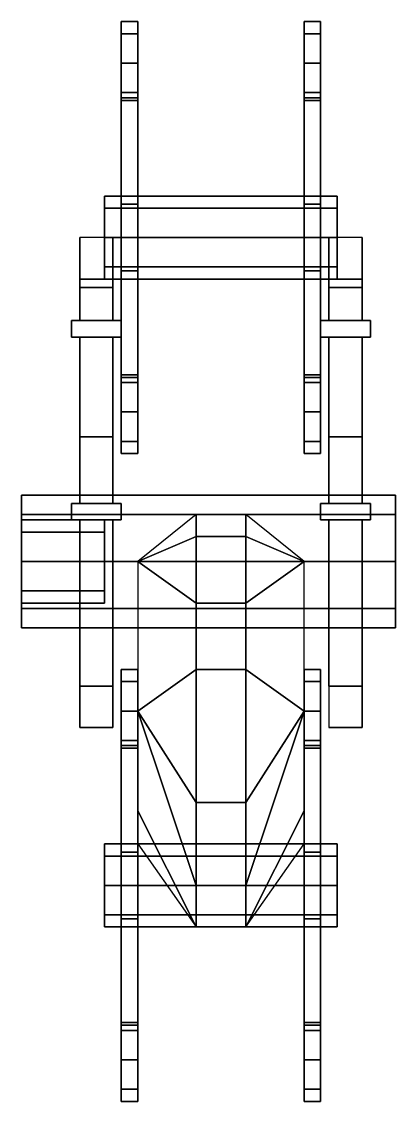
# Model space of a CAD drawing. Extents: x -1.25 to 1.25, y -1.53 to 1.39.
# Drawn here: x -1.25 to -0.8, y -1.53 to -0.23 of the extents above; entities that cross this region are included whole.
import ezdxf

# ---------------------------------------------------------------- set-up
doc = ezdxf.new("R2010")
doc.units = 0
doc.layers.add('SUSPENSION', color=5, linetype='CONTINUOUS')

msp = doc.modelspace()

# ---------------------------------------------------------------- linework, layer by layer
at = {"layer": 'SUSPENSION'}
for points in [[(-1.13, -0.3154, 0.2154), (-1.13, -0.23, 0.18), (-1.13, -0.2446, 0.1446), (-1.13, -0.3249, 0.1924)], [(-1.13, -0.28, 0.23), (-1.13, -0.2446, 0.2154), (-1.13, -0.23, 0.18), (-1.13, -0.3154, 0.2154)], [(-1.11, -0.23, 0.18), (-1.11, -0.2446, 0.1446), (-1.13, -0.2446, 0.1446), (-1.13, -0.23, 0.18)], [(-1.11, -0.2446, 0.2154), (-1.11, -0.23, 0.18), (-1.13, -0.23, 0.18), (-1.13, -0.2446, 0.2154)], [(-0.89, -0.23, 0.18), (-0.89, -0.2446, 0.1446), (-0.91, -0.2446, 0.1446), (-0.91, -0.23, 0.18)], [(-0.89, -0.2446, 0.2154), (-0.89, -0.23, 0.18), (-0.91, -0.23, 0.18), (-0.91, -0.2446, 0.2154)], [(-0.89, -0.3216, 0.1596), (-0.89, -0.23, 0.18), (-0.89, -0.2446, 0.2154), (-0.89, -0.3249, 0.1924)], [(-0.89, -0.28, 0.13), (-0.89, -0.2446, 0.1446), (-0.89, -0.23, 0.18), (-0.89, -0.3216, 0.1596)], [(-1.13, -0.3249, 0.1924), (-1.13, -0.2446, 0.1446), (-1.13, -0.2446, 0.1446), (-1.13, -0.3216, 0.1596)], [(-1.13, -0.3216, 0.1596), (-1.13, -0.2446, 0.1446), (-1.13, -0.28, 0.13), (-1.13, -0.3154, 0.1446)], [(-1.11, -0.2446, 0.1446), (-1.11, -0.28, 0.13), (-1.13, -0.28, 0.13), (-1.13, -0.2446, 0.1446)], [(-1.11, -0.28, 0.23), (-1.11, -0.2446, 0.2154), (-1.13, -0.2446, 0.2154), (-1.13, -0.28, 0.23)], [(-0.89, -0.2446, 0.1446), (-0.89, -0.28, 0.13), (-0.91, -0.28, 0.13), (-0.91, -0.2446, 0.1446)], [(-0.89, -0.28, 0.23), (-0.89, -0.2446, 0.2154), (-0.91, -0.2446, 0.2154), (-0.91, -0.28, 0.23)], [(-0.89, -0.3249, 0.1924), (-0.89, -0.2446, 0.2154), (-0.89, -0.28, 0.23), (-0.89, -0.3154, 0.2154)], [(-1.11, -0.28, 0.13), (-1.11, -0.3154, 0.1446), (-1.13, -0.3154, 0.1446), (-1.13, -0.28, 0.13)], [(-1.11, -0.3154, 0.2154), (-1.11, -0.28, 0.23), (-1.13, -0.28, 0.23), (-1.13, -0.3154, 0.2154)], [(-0.89, -0.28, 0.13), (-0.89, -0.3154, 0.1446), (-0.91, -0.3154, 0.1446), (-0.91, -0.28, 0.13)], [(-0.89, -0.3154, 0.2154), (-0.89, -0.28, 0.23), (-0.91, -0.28, 0.23), (-0.91, -0.3154, 0.2154)], [(-0.89, -0.3154, 0.1446), (-0.89, -0.28, 0.13), (-0.89, -0.3216, 0.1596), (-0.89, -0.3154, 0.1446)], [(-1.11, -0.3154, 0.1446), (-1.11, -0.3216, 0.1596), (-1.13, -0.3216, 0.1596), (-1.13, -0.3154, 0.1446)], [(-1.11, -0.3249, 0.1924), (-1.11, -0.3154, 0.2154), (-1.13, -0.3154, 0.2154), (-1.13, -0.3249, 0.1924)], [(-1.13, -0.4546, 0.1946), (-1.13, -0.3216, 0.1596), (-1.13, -0.45, 0.13), (-1.13, -0.49, 0.18)], [(-1.13, -0.44, 0.23), (-1.13, -0.3216, 0.1596), (-1.13, -0.3216, 0.1596), (-1.13, -0.4546, 0.1946)], [(-1.13, -0.44, 0.25), (-1.13, -0.3249, 0.1924), (-1.13, -0.3216, 0.1596), (-1.13, -0.44, 0.23)], [(-1.11, -0.3216, 0.1596), (-1.11, -0.45, 0.13), (-1.13, -0.45, 0.13), (-1.13, -0.3216, 0.1596)], [(-1.11, -0.44, 0.25), (-1.11, -0.3249, 0.1924), (-1.13, -0.3249, 0.1924), (-1.13, -0.44, 0.25)], [(-1.11, -0.49, 0.18), (-1.11, -0.45, 0.13), (-1.11, -0.3216, 0.1596), (-1.11, -0.4546, 0.1946)], [(-1.11, -0.4546, 0.1946), (-1.11, -0.3216, 0.1596), (-1.11, -0.3216, 0.1596), (-1.11, -0.44, 0.23)], [(-1.11, -0.44, 0.23), (-1.11, -0.3216, 0.1596), (-1.11, -0.3249, 0.1924), (-1.11, -0.44, 0.25)], [(-0.89, -0.3154, 0.1446), (-0.89, -0.3216, 0.1596), (-0.91, -0.3216, 0.1596), (-0.91, -0.3154, 0.1446)], [(-0.89, -0.3249, 0.1924), (-0.89, -0.3154, 0.2154), (-0.91, -0.3154, 0.2154), (-0.91, -0.3249, 0.1924)], [(-0.91, -0.4546, 0.1946), (-0.91, -0.3216, 0.1596), (-0.91, -0.45, 0.13), (-0.91, -0.49, 0.18)], [(-0.91, -0.44, 0.23), (-0.91, -0.3216, 0.1596), (-0.91, -0.3216, 0.1596), (-0.91, -0.4546, 0.1946)], [(-0.91, -0.44, 0.25), (-0.91, -0.3249, 0.1924), (-0.91, -0.3216, 0.1596), (-0.91, -0.44, 0.23)], [(-0.89, -0.3216, 0.1596), (-0.89, -0.45, 0.13), (-0.91, -0.45, 0.13), (-0.91, -0.3216, 0.1596)], [(-0.89, -0.44, 0.25), (-0.89, -0.3249, 0.1924), (-0.91, -0.3249, 0.1924), (-0.91, -0.44, 0.25)], [(-0.89, -0.49, 0.18), (-0.89, -0.45, 0.13), (-0.89, -0.3216, 0.1596), (-0.89, -0.4546, 0.1946)], [(-0.89, -0.4546, 0.1946), (-0.89, -0.3216, 0.1596), (-0.89, -0.3216, 0.1596), (-0.89, -0.44, 0.23)], [(-0.89, -0.44, 0.23), (-0.89, -0.3216, 0.1596), (-0.89, -0.3249, 0.1924), (-0.89, -0.44, 0.25)], [(-1.15, -0.4546, 0.1946), (-1.15, -0.54, 0.23), (-1.15, -0.5254, 0.2654), (-1.15, -0.44, 0.23)], [(-1.15, -0.44, 0.23), (-1.15, -0.5254, 0.2654), (-1.15, -0.49, 0.28), (-1.15, -0.4546, 0.2654)], [(-1.13, -0.4546, 0.2654), (-1.13, -0.44, 0.23), (-1.15, -0.44, 0.23), (-1.15, -0.4546, 0.2654)], [(-1.13, -0.44, 0.23), (-1.13, -0.4546, 0.1946), (-1.15, -0.4546, 0.1946), (-1.15, -0.44, 0.23)], [(-1.13, -0.4546, 0.2654), (-1.13, -0.44, 0.25), (-1.13, -0.44, 0.23)], [(-1.11, -0.4546, 0.2654), (-1.11, -0.44, 0.25), (-1.13, -0.44, 0.25), (-1.13, -0.4546, 0.2654)], [(-0.91, -0.4546, 0.2654), (-0.91, -0.44, 0.23), (-1.11, -0.44, 0.23), (-1.11, -0.4546, 0.2654)], [(-1.11, -0.44, 0.23), (-1.11, -0.44, 0.23), (-1.11, -0.44, 0.25), (-1.11, -0.4546, 0.2654)], [(-0.91, -0.44, 0.23), (-0.91, -0.4546, 0.1946), (-1.11, -0.4546, 0.1946), (-1.11, -0.44, 0.23)], [(-0.91, -0.4546, 0.2654), (-0.91, -0.44, 0.25), (-0.91, -0.44, 0.23)], [(-0.89, -0.4546, 0.2654), (-0.89, -0.44, 0.25), (-0.91, -0.44, 0.25), (-0.91, -0.4546, 0.2654)], [(-0.89, -0.44, 0.23), (-0.89, -0.44, 0.23), (-0.89, -0.44, 0.25), (-0.89, -0.4546, 0.2654)], [(-0.87, -0.4546, 0.2654), (-0.87, -0.44, 0.23), (-0.89, -0.44, 0.23), (-0.89, -0.4546, 0.2654)], [(-0.87, -0.44, 0.23), (-0.87, -0.4546, 0.1946), (-0.89, -0.4546, 0.1946), (-0.89, -0.44, 0.23)], [(-0.87, -0.5254, 0.1946), (-0.87, -0.44, 0.23), (-0.87, -0.4546, 0.2654), (-0.87, -0.54, 0.23)], [(-0.87, -0.49, 0.18), (-0.87, -0.4546, 0.1946), (-0.87, -0.44, 0.23), (-0.87, -0.5254, 0.1946)], [(-1.15, -0.49, 0.18), (-1.15, -0.5254, 0.1946), (-1.15, -0.54, 0.23), (-1.15, -0.4546, 0.1946)], [(-1.13, -0.4546, 0.1946), (-1.13, -0.49, 0.18), (-1.15, -0.49, 0.18), (-1.15, -0.4546, 0.1946)], [(-0.87, -0.49, 0.28), (-0.87, -0.4546, 0.2654), (-1.15, -0.4546, 0.2654), (-1.15, -0.49, 0.28)], [(-1.13, -0.45, 0.13), (-1.13, -0.53, 0.13), (-1.13, -0.49, 0.18)], [(-1.11, -0.45, 0.13), (-1.11, -0.53, 0.13), (-1.13, -0.53, 0.13), (-1.13, -0.45, 0.13)], [(-1.11, -0.49, 0.18), (-1.11, -0.49, 0.18), (-1.11, -0.53, 0.13), (-1.11, -0.45, 0.13)], [(-0.91, -0.4546, 0.1946), (-0.91, -0.49, 0.18), (-1.11, -0.49, 0.18), (-1.11, -0.4546, 0.1946)], [(-0.91, -0.53, 0.13), (-0.91, -0.45, 0.13), (-0.89, -0.45, 0.13), (-0.89, -0.53, 0.13)], [(-0.91, -0.49, 0.18), (-0.91, -0.49, 0.18), (-0.91, -0.45, 0.13), (-0.91, -0.53, 0.13)], [(-0.89, -0.53, 0.13), (-0.89, -0.45, 0.13), (-0.89, -0.49, 0.18)], [(-0.87, -0.4546, 0.1946), (-0.87, -0.49, 0.18), (-0.89, -0.49, 0.18), (-0.89, -0.4546, 0.1946)], [(-0.87, -0.54, 0.23), (-0.87, -0.4546, 0.2654), (-0.87, -0.49, 0.28), (-0.87, -0.5254, 0.2654)], [(-1.18, -0.54, 0.34), (-1.18, -0.49, 0.28), (-1.18, -0.54, 0.23), (-1.18, -0.55, 0.27)], [(-1.14, -0.54, 0.34), (-1.14, -0.49, 0.28), (-1.18, -0.49, 0.28), (-1.18, -0.54, 0.34)], [(-1.15, -0.5254, 0.1946), (-1.15, -0.49, 0.18), (-1.13, -0.49, 0.18), (-1.13, -0.5254, 0.1946)], [(-0.87, -0.5254, 0.2654), (-0.87, -0.49, 0.28), (-1.15, -0.49, 0.28), (-1.15, -0.5254, 0.2654)], [(-1.14, -0.55, 0.27), (-1.14, -0.54, 0.23), (-1.14, -0.49, 0.28), (-1.14, -0.54, 0.34)], [(-1.13, -0.49, 0.18), (-1.13, -0.53, 0.13), (-1.13, -0.6584, 0.1596), (-1.13, -0.5254, 0.1946)], [(-0.91, -0.49, 0.18), (-0.91, -0.5254, 0.1946), (-1.11, -0.5254, 0.1946), (-1.11, -0.49, 0.18)], [(-1.11, -0.5254, 0.1946), (-1.11, -0.6584, 0.1596), (-1.11, -0.53, 0.13), (-1.11, -0.49, 0.18)], [(-0.91, -0.49, 0.18), (-0.91, -0.53, 0.13), (-0.91, -0.6584, 0.1596), (-0.91, -0.5254, 0.1946)], [(-0.89, -0.5254, 0.1946), (-0.89, -0.6584, 0.1596), (-0.89, -0.53, 0.13), (-0.89, -0.49, 0.18)], [(-0.89, -0.5254, 0.1946), (-0.89, -0.49, 0.18), (-0.87, -0.49, 0.18), (-0.87, -0.5254, 0.1946)], [(-0.88, -0.54, 0.34), (-0.88, -0.49, 0.28), (-0.88, -0.54, 0.23), (-0.88, -0.55, 0.27)], [(-0.84, -0.54, 0.34), (-0.84, -0.49, 0.28), (-0.88, -0.49, 0.28), (-0.88, -0.54, 0.34)], [(-0.84, -0.55, 0.27), (-0.84, -0.54, 0.23), (-0.84, -0.49, 0.28), (-0.84, -0.54, 0.34)], [(-1.15, -0.5254, 0.2654), (-1.15, -0.54, 0.23), (-1.13, -0.54, 0.23), (-1.13, -0.5254, 0.2654)], [(-1.15, -0.54, 0.23), (-1.15, -0.5254, 0.1946), (-1.13, -0.5254, 0.1946), (-1.13, -0.54, 0.23)], [(-1.13, -0.5254, 0.2654), (-1.13, -0.54, 0.25), (-1.11, -0.54, 0.25), (-1.11, -0.5254, 0.2654)], [(-1.13, -0.54, 0.23), (-1.13, -0.54, 0.23), (-1.13, -0.54, 0.25), (-1.13, -0.5254, 0.2654)], [(-1.13, -0.5254, 0.1946), (-1.13, -0.6584, 0.1596), (-1.13, -0.6584, 0.1596), (-1.13, -0.54, 0.23)], [(-1.13, -0.6584, 0.1596), (-1.13, -0.53, 0.13), (-1.11, -0.53, 0.13), (-1.11, -0.6584, 0.1596)], [(-0.91, -0.54, 0.23), (-0.91, -0.5254, 0.2654), (-1.11, -0.5254, 0.2654), (-1.11, -0.54, 0.23)], [(-1.11, -0.5254, 0.2654), (-1.11, -0.54, 0.25), (-1.11, -0.54, 0.23)], [(-0.91, -0.5254, 0.1946), (-0.91, -0.54, 0.23), (-1.11, -0.54, 0.23), (-1.11, -0.5254, 0.1946)], [(-1.11, -0.54, 0.23), (-1.11, -0.6584, 0.1596), (-1.11, -0.6584, 0.1596), (-1.11, -0.5254, 0.1946)], [(-0.91, -0.5254, 0.2654), (-0.91, -0.54, 0.25), (-0.89, -0.54, 0.25), (-0.89, -0.5254, 0.2654)], [(-0.91, -0.54, 0.23), (-0.91, -0.54, 0.23), (-0.91, -0.54, 0.25), (-0.91, -0.5254, 0.2654)], [(-0.91, -0.5254, 0.1946), (-0.91, -0.6584, 0.1596), (-0.91, -0.6584, 0.1596), (-0.91, -0.54, 0.23)], [(-0.91, -0.6584, 0.1596), (-0.91, -0.53, 0.13), (-0.89, -0.53, 0.13), (-0.89, -0.6584, 0.1596)], [(-0.89, -0.5254, 0.2654), (-0.89, -0.54, 0.25), (-0.89, -0.54, 0.23)], [(-0.89, -0.5254, 0.2654), (-0.89, -0.54, 0.23), (-0.87, -0.54, 0.23), (-0.87, -0.5254, 0.2654)], [(-0.89, -0.54, 0.23), (-0.89, -0.6584, 0.1596), (-0.89, -0.6584, 0.1596), (-0.89, -0.5254, 0.1946)], [(-0.89, -0.54, 0.23), (-0.89, -0.5254, 0.1946), (-0.87, -0.5254, 0.1946), (-0.87, -0.54, 0.23)], [(-1.18, -0.55, 0.27), (-1.18, -0.54, 0.23), (-1.14, -0.54, 0.23), (-1.14, -0.55, 0.27)], [(-1.14, -0.59, 0.34), (-1.14, -0.54, 0.34), (-1.18, -0.54, 0.34), (-1.18, -0.59, 0.34)], [(-1.18, -0.59, 0.34), (-1.18, -0.54, 0.34), (-1.18, -0.55, 0.27), (-1.18, -0.59, 0.27)], [(-1.14, -0.59, 0.27), (-1.14, -0.55, 0.27), (-1.14, -0.54, 0.34), (-1.14, -0.59, 0.34)], [(-1.13, -0.54, 0.25), (-1.13, -0.6551, 0.1924), (-1.11, -0.6551, 0.1924), (-1.11, -0.54, 0.25)], [(-1.13, -0.54, 0.23), (-1.13, -0.6584, 0.1596), (-1.13, -0.6551, 0.1924), (-1.13, -0.54, 0.25)], [(-1.11, -0.54, 0.25), (-1.11, -0.6551, 0.1924), (-1.11, -0.6584, 0.1596), (-1.11, -0.54, 0.23)], [(-0.91, -0.54, 0.25), (-0.91, -0.6551, 0.1924), (-0.89, -0.6551, 0.1924), (-0.89, -0.54, 0.25)], [(-0.91, -0.54, 0.23), (-0.91, -0.6584, 0.1596), (-0.91, -0.6551, 0.1924), (-0.91, -0.54, 0.25)], [(-0.89, -0.54, 0.25), (-0.89, -0.6551, 0.1924), (-0.89, -0.6584, 0.1596), (-0.89, -0.54, 0.23)], [(-0.88, -0.55, 0.27), (-0.88, -0.54, 0.23), (-0.84, -0.54, 0.23), (-0.84, -0.55, 0.27)], [(-0.84, -0.59, 0.34), (-0.84, -0.54, 0.34), (-0.88, -0.54, 0.34), (-0.88, -0.59, 0.34)], [(-0.88, -0.59, 0.34), (-0.88, -0.54, 0.34), (-0.88, -0.55, 0.27), (-0.88, -0.59, 0.27)], [(-0.84, -0.59, 0.27), (-0.84, -0.55, 0.27), (-0.84, -0.54, 0.34), (-0.84, -0.59, 0.34)], [(-1.18, -0.59, 0.27), (-1.18, -0.55, 0.27), (-1.14, -0.55, 0.27), (-1.14, -0.59, 0.27)], [(-0.88, -0.59, 0.27), (-0.88, -0.55, 0.27), (-0.84, -0.55, 0.27), (-0.84, -0.59, 0.27)], [(-1.19, -0.59, 0.26), (-1.18, -0.59, 0.27), (-1.14, -0.59, 0.27), (-1.13, -0.59, 0.26)], [(-1.13, -0.59, 0.26), (-1.13, -0.61, 0.26), (-1.19, -0.61, 0.26), (-1.19, -0.59, 0.26)], [(-1.19, -0.59, 0.35), (-1.19, -0.61, 0.35), (-1.13, -0.61, 0.35), (-1.13, -0.59, 0.35)], [(-1.13, -0.59, 0.35), (-1.14, -0.59, 0.34), (-1.18, -0.59, 0.34), (-1.19, -0.59, 0.35)], [(-1.19, -0.59, 0.35), (-1.18, -0.59, 0.34), (-1.18, -0.59, 0.27), (-1.19, -0.59, 0.26)], [(-1.19, -0.59, 0.26), (-1.19, -0.61, 0.26), (-1.19, -0.61, 0.35), (-1.19, -0.59, 0.35)], [(-1.13, -0.59, 0.26), (-1.14, -0.59, 0.27), (-1.14, -0.59, 0.34), (-1.13, -0.59, 0.35)], [(-1.13, -0.59, 0.35), (-1.13, -0.61, 0.35), (-1.13, -0.61, 0.26), (-1.13, -0.59, 0.26)], [(-0.89, -0.59, 0.26), (-0.88, -0.59, 0.27), (-0.84, -0.59, 0.27), (-0.83, -0.59, 0.26)], [(-0.83, -0.59, 0.26), (-0.83, -0.61, 0.26), (-0.89, -0.61, 0.26), (-0.89, -0.59, 0.26)], [(-0.89, -0.59, 0.35), (-0.89, -0.61, 0.35), (-0.83, -0.61, 0.35), (-0.83, -0.59, 0.35)], [(-0.83, -0.59, 0.35), (-0.84, -0.59, 0.34), (-0.88, -0.59, 0.34), (-0.89, -0.59, 0.35)], [(-0.89, -0.59, 0.35), (-0.88, -0.59, 0.34), (-0.88, -0.59, 0.27), (-0.89, -0.59, 0.26)], [(-0.89, -0.59, 0.26), (-0.89, -0.61, 0.26), (-0.89, -0.61, 0.35), (-0.89, -0.59, 0.35)], [(-0.83, -0.59, 0.26), (-0.84, -0.59, 0.27), (-0.84, -0.59, 0.34), (-0.83, -0.59, 0.35)], [(-0.83, -0.59, 0.35), (-0.83, -0.61, 0.35), (-0.83, -0.61, 0.26), (-0.83, -0.59, 0.26)], [(-1.13, -0.61, 0.26), (-1.14, -0.61, 0.27), (-1.18, -0.61, 0.27), (-1.19, -0.61, 0.26)], [(-1.19, -0.61, 0.35), (-1.18, -0.61, 0.34), (-1.14, -0.61, 0.34), (-1.13, -0.61, 0.35)], [(-1.19, -0.61, 0.26), (-1.18, -0.61, 0.27), (-1.18, -0.61, 0.34), (-1.19, -0.61, 0.35)], [(-1.18, -0.81, 0.4), (-1.18, -0.73, 0.4), (-1.18, -0.61, 0.27), (-1.18, -0.81, 0.27)], [(-1.18, -0.81, 0.27), (-1.18, -0.61, 0.27), (-1.14, -0.61, 0.27), (-1.14, -0.81, 0.27)], [(-1.18, -0.73, 0.4), (-1.18, -0.61, 0.34), (-1.18, -0.61, 0.27)], [(-1.14, -0.73, 0.4), (-1.14, -0.61, 0.34), (-1.18, -0.61, 0.34), (-1.18, -0.73, 0.4)], [(-1.14, -0.81, 0.27), (-1.14, -0.61, 0.27), (-1.14, -0.73, 0.4), (-1.14, -0.81, 0.4)], [(-1.14, -0.61, 0.27), (-1.14, -0.61, 0.27), (-1.14, -0.61, 0.34), (-1.14, -0.73, 0.4)], [(-1.13, -0.61, 0.35), (-1.14, -0.61, 0.34), (-1.14, -0.61, 0.27), (-1.13, -0.61, 0.26)], [(-0.83, -0.61, 0.26), (-0.84, -0.61, 0.27), (-0.88, -0.61, 0.27), (-0.89, -0.61, 0.26)], [(-0.89, -0.61, 0.35), (-0.88, -0.61, 0.34), (-0.84, -0.61, 0.34), (-0.83, -0.61, 0.35)], [(-0.89, -0.61, 0.26), (-0.88, -0.61, 0.27), (-0.88, -0.61, 0.34), (-0.89, -0.61, 0.35)], [(-0.88, -0.81, 0.4), (-0.88, -0.73, 0.4), (-0.88, -0.61, 0.27), (-0.88, -0.81, 0.27)], [(-0.88, -0.81, 0.27), (-0.88, -0.61, 0.27), (-0.84, -0.61, 0.27), (-0.84, -0.81, 0.27)], [(-0.88, -0.73, 0.4), (-0.88, -0.61, 0.34), (-0.88, -0.61, 0.27)], [(-0.84, -0.73, 0.4), (-0.84, -0.61, 0.34), (-0.88, -0.61, 0.34), (-0.88, -0.73, 0.4)], [(-0.84, -0.81, 0.27), (-0.84, -0.61, 0.27), (-0.84, -0.73, 0.4), (-0.84, -0.81, 0.4)], [(-0.84, -0.61, 0.27), (-0.84, -0.61, 0.27), (-0.84, -0.61, 0.34), (-0.84, -0.73, 0.4)], [(-0.83, -0.61, 0.35), (-0.84, -0.61, 0.34), (-0.84, -0.61, 0.27), (-0.83, -0.61, 0.26)], [(-1.13, -0.6584, 0.1596), (-1.13, -0.75, 0.18), (-1.13, -0.7354, 0.2154), (-1.13, -0.6551, 0.1924)], [(-1.13, -0.6551, 0.1924), (-1.13, -0.7354, 0.2154), (-1.13, -0.7, 0.23), (-1.13, -0.6646, 0.2154)], [(-1.13, -0.6551, 0.1924), (-1.13, -0.6646, 0.2154), (-1.11, -0.6646, 0.2154), (-1.11, -0.6551, 0.1924)], [(-1.13, -0.6646, 0.1446), (-1.13, -0.7, 0.13), (-1.13, -0.6584, 0.1596), (-1.13, -0.6646, 0.1446)], [(-1.13, -0.7, 0.13), (-1.13, -0.7354, 0.1446), (-1.13, -0.75, 0.18), (-1.13, -0.6584, 0.1596)], [(-1.13, -0.6646, 0.1446), (-1.13, -0.6584, 0.1596), (-1.11, -0.6584, 0.1596), (-1.11, -0.6646, 0.1446)], [(-0.91, -0.6551, 0.1924), (-0.91, -0.6646, 0.2154), (-0.89, -0.6646, 0.2154), (-0.89, -0.6551, 0.1924)], [(-0.91, -0.6646, 0.1446), (-0.91, -0.6584, 0.1596), (-0.89, -0.6584, 0.1596), (-0.89, -0.6646, 0.1446)], [(-0.89, -0.6646, 0.2154), (-0.89, -0.75, 0.18), (-0.89, -0.7354, 0.1446), (-0.89, -0.6551, 0.1924)], [(-0.89, -0.6551, 0.1924), (-0.89, -0.7354, 0.1446), (-0.89, -0.7354, 0.1446), (-0.89, -0.6584, 0.1596)], [(-0.89, -0.6584, 0.1596), (-0.89, -0.7354, 0.1446), (-0.89, -0.7, 0.13), (-0.89, -0.6646, 0.1446)], [(-1.13, -0.6646, 0.2154), (-1.13, -0.7, 0.23), (-1.11, -0.7, 0.23), (-1.11, -0.6646, 0.2154)], [(-1.13, -0.7, 0.13), (-1.13, -0.6646, 0.1446), (-1.11, -0.6646, 0.1446), (-1.11, -0.7, 0.13)], [(-0.91, -0.6646, 0.2154), (-0.91, -0.7, 0.23), (-0.89, -0.7, 0.23), (-0.89, -0.6646, 0.2154)], [(-0.91, -0.7, 0.13), (-0.91, -0.6646, 0.1446), (-0.89, -0.6646, 0.1446), (-0.89, -0.7, 0.13)], [(-0.89, -0.7, 0.23), (-0.89, -0.7354, 0.2154), (-0.89, -0.75, 0.18), (-0.89, -0.6646, 0.2154)], [(-1.13, -0.7, 0.23), (-1.13, -0.7354, 0.2154), (-1.11, -0.7354, 0.2154), (-1.11, -0.7, 0.23)], [(-1.13, -0.7354, 0.1446), (-1.13, -0.7, 0.13), (-1.11, -0.7, 0.13), (-1.11, -0.7354, 0.1446)], [(-0.91, -0.7, 0.23), (-0.91, -0.7354, 0.2154), (-0.89, -0.7354, 0.2154), (-0.89, -0.7, 0.23)], [(-0.91, -0.7354, 0.1446), (-0.91, -0.7, 0.13), (-0.89, -0.7, 0.13), (-0.89, -0.7354, 0.1446)], [(-1.14, -0.81, 0.4), (-1.14, -0.73, 0.4), (-1.18, -0.73, 0.4), (-1.18, -0.81, 0.4)], [(-1.13, -0.7354, 0.2154), (-1.13, -0.75, 0.18), (-1.11, -0.75, 0.18), (-1.11, -0.7354, 0.2154)], [(-1.13, -0.75, 0.18), (-1.13, -0.7354, 0.1446), (-1.11, -0.7354, 0.1446), (-1.11, -0.75, 0.18)], [(-0.91, -0.7354, 0.2154), (-0.91, -0.75, 0.18), (-0.89, -0.75, 0.18), (-0.89, -0.7354, 0.2154)], [(-0.91, -0.75, 0.18), (-0.91, -0.7354, 0.1446), (-0.89, -0.7354, 0.1446), (-0.89, -0.75, 0.18)], [(-0.84, -0.81, 0.4), (-0.84, -0.73, 0.4), (-0.88, -0.73, 0.4), (-0.88, -0.81, 0.4)], [(-0.8, -0.8234, 0.5266), (-0.8, -0.8, 0.47), (-1.25, -0.8, 0.47), (-1.25, -0.8234, 0.5266)], [(-0.8, -0.8, 0.47), (-0.8, -0.8234, 0.4134), (-1.25, -0.8234, 0.4134), (-1.25, -0.8, 0.47)], [(-1.25, -0.8234, 0.5266), (-1.25, -0.8, 0.47), (-1.25, -0.83, 0.47), (-1.25, -0.8446, 0.5054)], [(-1.25, -0.8, 0.47), (-1.25, -0.8234, 0.4134), (-1.25, -0.8446, 0.4346), (-1.25, -0.83, 0.47)], [(-1.19, -0.81, 0.41), (-1.19, -0.83, 0.41), (-1.13, -0.83, 0.41), (-1.13, -0.81, 0.41)], [(-1.19, -0.81, 0.26), (-1.19, -0.83, 0.26), (-1.19, -0.83, 0.41), (-1.19, -0.81, 0.41)], [(-1.13, -0.81, 0.26), (-1.13, -0.83, 0.26), (-1.19, -0.83, 0.26), (-1.19, -0.81, 0.26)], [(-1.13, -0.81, 0.41), (-1.14, -0.81, 0.4), (-1.18, -0.81, 0.4), (-1.19, -0.81, 0.41)], [(-1.19, -0.81, 0.41), (-1.18, -0.81, 0.4), (-1.18, -0.81, 0.27), (-1.19, -0.81, 0.26)], [(-1.19, -0.81, 0.26), (-1.18, -0.81, 0.27), (-1.14, -0.81, 0.27), (-1.13, -0.81, 0.26)], [(-1.13, -0.81, 0.26), (-1.14, -0.81, 0.27), (-1.14, -0.81, 0.4), (-1.13, -0.81, 0.41)], [(-1.13, -0.81, 0.41), (-1.13, -0.83, 0.41), (-1.13, -0.83, 0.26), (-1.13, -0.81, 0.26)], [(-0.89, -0.81, 0.41), (-0.89, -0.83, 0.41), (-0.83, -0.83, 0.41), (-0.83, -0.81, 0.41)], [(-0.89, -0.81, 0.26), (-0.89, -0.83, 0.26), (-0.89, -0.83, 0.41), (-0.89, -0.81, 0.41)], [(-0.83, -0.81, 0.26), (-0.83, -0.83, 0.26), (-0.89, -0.83, 0.26), (-0.89, -0.81, 0.26)], [(-0.83, -0.81, 0.41), (-0.84, -0.81, 0.4), (-0.88, -0.81, 0.4), (-0.89, -0.81, 0.41)], [(-0.89, -0.81, 0.41), (-0.88, -0.81, 0.4), (-0.88, -0.81, 0.27), (-0.89, -0.81, 0.26)], [(-0.89, -0.81, 0.26), (-0.88, -0.81, 0.27), (-0.84, -0.81, 0.27), (-0.83, -0.81, 0.26)], [(-0.83, -0.81, 0.26), (-0.84, -0.81, 0.27), (-0.84, -0.81, 0.4), (-0.83, -0.81, 0.41)], [(-0.83, -0.81, 0.41), (-0.83, -0.83, 0.41), (-0.83, -0.83, 0.26), (-0.83, -0.81, 0.26)], [(-0.8, -0.88, 0.55), (-0.8, -0.8234, 0.5266), (-1.25, -0.8234, 0.5266), (-1.25, -0.88, 0.55)], [(-0.8, -0.8234, 0.4134), (-0.8, -0.88, 0.39), (-1.25, -0.88, 0.39), (-1.25, -0.8234, 0.4134)], [(-1.25, -0.88, 0.55), (-1.25, -0.8234, 0.5266), (-1.25, -0.8446, 0.5054), (-1.25, -0.88, 0.52)], [(-1.25, -0.8234, 0.4134), (-1.25, -0.88, 0.39), (-1.25, -0.88, 0.42), (-1.25, -0.8446, 0.4346)], [(-1.15, -0.83, 0.47), (-1.15, -0.8446, 0.5054), (-1.25, -0.8446, 0.5054), (-1.25, -0.83, 0.47)], [(-1.15, -0.8446, 0.4346), (-1.15, -0.83, 0.47), (-1.25, -0.83, 0.47), (-1.25, -0.8446, 0.4346)], [(-1.19, -0.83, 0.41), (-1.18, -0.83, 0.4), (-1.14, -0.83, 0.4), (-1.13, -0.83, 0.41)], [(-1.13, -0.83, 0.26), (-1.14, -0.83, 0.27), (-1.18, -0.83, 0.27), (-1.19, -0.83, 0.26)], [(-1.19, -0.83, 0.26), (-1.18, -0.83, 0.27), (-1.18, -0.83, 0.4), (-1.19, -0.83, 0.41)], [(-1.18, -0.83, 0.4), (-1.18, -0.96, 0.4), (-1.14, -0.96, 0.4), (-1.14, -0.83, 0.4)], [(-1.14, -0.83, 0.27), (-1.14, -1.03, 0.27), (-1.18, -1.03, 0.27), (-1.18, -0.83, 0.27)], [(-1.18, -0.83, 0.27), (-1.18, -1.03, 0.27), (-1.18, -0.96, 0.4), (-1.18, -0.83, 0.4)], [(-1.14, -0.83, 0.4), (-1.14, -0.96, 0.4), (-1.14, -1.03, 0.27), (-1.14, -0.83, 0.27)], [(-1.13, -0.83, 0.41), (-1.14, -0.83, 0.4), (-1.14, -0.83, 0.27), (-1.13, -0.83, 0.26)], [(-1.04, -0.85, 0.56), (-1.04, -0.8234, 0.5266), (-1.11, -0.88, 0.39)], [(-0.98, -0.85, 0.56), (-0.98, -0.8234, 0.5266), (-1.04, -0.8234, 0.5266), (-1.04, -0.85, 0.56)], [(-0.91, -0.88, 0.39), (-0.91, -0.88, 0.39), (-0.98, -0.8234, 0.5266), (-0.98, -0.85, 0.56)], [(-0.89, -0.83, 0.41), (-0.88, -0.83, 0.4), (-0.84, -0.83, 0.4), (-0.83, -0.83, 0.41)], [(-0.83, -0.83, 0.26), (-0.84, -0.83, 0.27), (-0.88, -0.83, 0.27), (-0.89, -0.83, 0.26)], [(-0.89, -0.83, 0.26), (-0.88, -0.83, 0.27), (-0.88, -0.83, 0.4), (-0.89, -0.83, 0.41)], [(-0.88, -0.83, 0.4), (-0.88, -0.96, 0.4), (-0.84, -0.96, 0.4), (-0.84, -0.83, 0.4)], [(-0.84, -0.83, 0.27), (-0.84, -1.03, 0.27), (-0.88, -1.03, 0.27), (-0.88, -0.83, 0.27)], [(-0.88, -0.83, 0.27), (-0.88, -1.03, 0.27), (-0.88, -0.96, 0.4), (-0.88, -0.83, 0.4)], [(-0.84, -0.83, 0.4), (-0.84, -0.96, 0.4), (-0.84, -1.03, 0.27), (-0.84, -0.83, 0.27)], [(-0.83, -0.83, 0.41), (-0.84, -0.83, 0.4), (-0.84, -0.83, 0.27), (-0.83, -0.83, 0.26)], [(-1.15, -0.8446, 0.5054), (-1.15, -0.88, 0.52), (-1.25, -0.88, 0.52), (-1.25, -0.8446, 0.5054)], [(-1.15, -0.88, 0.42), (-1.15, -0.8446, 0.4346), (-1.25, -0.8446, 0.4346), (-1.25, -0.88, 0.42)], [(-1.04, -0.93, 0.6), (-1.04, -0.85, 0.56), (-1.11, -0.88, 0.39)], [(-0.98, -0.93, 0.6), (-0.98, -0.85, 0.56), (-1.04, -0.85, 0.56), (-1.04, -0.93, 0.6)], [(-0.91, -0.88, 0.39), (-0.91, -0.88, 0.39), (-0.98, -0.85, 0.56), (-0.98, -0.93, 0.6)], [(-0.8, -0.9366, 0.5266), (-0.8, -0.88, 0.55), (-1.25, -0.88, 0.55), (-1.25, -0.9366, 0.5266)], [(-0.8, -0.88, 0.39), (-0.8, -0.9366, 0.4134), (-1.25, -0.9366, 0.4134), (-1.25, -0.88, 0.39)], [(-1.15, -0.88, 0.52), (-1.15, -0.9154, 0.5054), (-1.25, -0.9154, 0.5054), (-1.25, -0.88, 0.52)], [(-1.15, -0.9154, 0.4346), (-1.15, -0.88, 0.42), (-1.25, -0.88, 0.42), (-1.25, -0.9154, 0.4346)], [(-1.25, -0.88, 0.39), (-1.25, -0.9366, 0.4134), (-1.25, -0.9154, 0.4346), (-1.25, -0.88, 0.42)], [(-1.25, -0.9366, 0.5266), (-1.25, -0.88, 0.55), (-1.25, -0.88, 0.52), (-1.25, -0.9154, 0.5054)], [(-1.04, -1.01, 0.6), (-1.04, -0.93, 0.6), (-1.11, -0.88, 0.39), (-1.11, -1.06, 0.39)], [(-0.91, -1.06, 0.39), (-0.91, -0.88, 0.39), (-0.98, -0.93, 0.6), (-0.98, -1.01, 0.6)], [(-1.15, -0.9154, 0.5054), (-1.15, -0.93, 0.47), (-1.25, -0.93, 0.47), (-1.25, -0.9154, 0.5054)], [(-1.15, -0.93, 0.47), (-1.15, -0.9154, 0.4346), (-1.25, -0.9154, 0.4346), (-1.25, -0.93, 0.47)], [(-1.25, -0.9366, 0.4134), (-1.25, -0.96, 0.47), (-1.25, -0.93, 0.47), (-1.25, -0.9154, 0.4346)], [(-1.25, -0.96, 0.47), (-1.25, -0.9366, 0.5266), (-1.25, -0.9154, 0.5054), (-1.25, -0.93, 0.47)], [(-0.98, -1.01, 0.6), (-0.98, -0.93, 0.6), (-1.04, -0.93, 0.6), (-1.04, -1.01, 0.6)], [(-0.8, -0.96, 0.47), (-0.8, -0.9366, 0.5266), (-1.25, -0.9366, 0.5266), (-1.25, -0.96, 0.47)], [(-0.8, -0.9366, 0.4134), (-0.8, -0.96, 0.47), (-1.25, -0.96, 0.47), (-1.25, -0.9366, 0.4134)], [(-1.18, -0.96, 0.4), (-1.18, -1.08, 0.34), (-1.14, -1.08, 0.34), (-1.14, -0.96, 0.4)], [(-1.18, -0.96, 0.4), (-1.18, -1.03, 0.27), (-1.18, -1.08, 0.34), (-1.18, -0.96, 0.4)], [(-1.14, -0.96, 0.4), (-1.14, -1.08, 0.34), (-1.14, -1.03, 0.27), (-1.14, -0.96, 0.4)], [(-0.88, -0.96, 0.4), (-0.88, -1.08, 0.34), (-0.84, -1.08, 0.34), (-0.84, -0.96, 0.4)], [(-0.84, -0.96, 0.4), (-0.84, -1.08, 0.34), (-0.84, -1.03, 0.27), (-0.84, -0.96, 0.4)], [(-1.11, -1.0246, 0.2154), (-1.11, -1.01, 0.18), (-1.13, -1.01, 0.18), (-1.13, -1.0246, 0.2154)], [(-1.11, -1.01, 0.18), (-1.11, -1.0246, 0.1446), (-1.13, -1.0246, 0.1446), (-1.13, -1.01, 0.18)], [(-1.13, -1.06, 0.23), (-1.13, -1.0246, 0.2154), (-1.13, -1.01, 0.18), (-1.13, -1.0954, 0.2154)], [(-1.13, -1.0954, 0.2154), (-1.13, -1.01, 0.18), (-1.13, -1.0246, 0.1446), (-1.13, -1.1049, 0.1924)], [(-1.04, -1.17, 0.51), (-1.04, -1.01, 0.6), (-1.11, -1.06, 0.39)], [(-0.98, -1.17, 0.51), (-0.98, -1.01, 0.6), (-1.04, -1.01, 0.6), (-1.04, -1.17, 0.51)], [(-0.91, -1.06, 0.39), (-0.91, -1.06, 0.39), (-0.98, -1.01, 0.6), (-0.98, -1.17, 0.51)], [(-0.89, -1.0246, 0.2154), (-0.89, -1.01, 0.18), (-0.91, -1.01, 0.18), (-0.91, -1.0246, 0.2154)], [(-0.89, -1.01, 0.18), (-0.89, -1.0246, 0.1446), (-0.91, -1.0246, 0.1446), (-0.91, -1.01, 0.18)], [(-0.89, -1.06, 0.13), (-0.89, -1.0246, 0.1446), (-0.89, -1.01, 0.18), (-0.89, -1.1016, 0.1596)], [(-0.89, -1.1016, 0.1596), (-0.89, -1.01, 0.18), (-0.89, -1.0246, 0.2154), (-0.89, -1.1049, 0.1924)], [(-1.11, -1.06, 0.23), (-1.11, -1.0246, 0.2154), (-1.13, -1.0246, 0.2154), (-1.13, -1.06, 0.23)], [(-1.11, -1.0246, 0.1446), (-1.11, -1.06, 0.13), (-1.13, -1.06, 0.13), (-1.13, -1.0246, 0.1446)], [(-1.13, -1.1016, 0.1596), (-1.13, -1.0246, 0.1446), (-1.13, -1.06, 0.13), (-1.13, -1.0954, 0.1446)], [(-1.13, -1.1049, 0.1924), (-1.13, -1.0246, 0.1446), (-1.13, -1.0246, 0.1446), (-1.13, -1.1016, 0.1596)], [(-0.89, -1.06, 0.23), (-0.89, -1.0246, 0.2154), (-0.91, -1.0246, 0.2154), (-0.91, -1.06, 0.23)], [(-0.89, -1.0246, 0.1446), (-0.89, -1.06, 0.13), (-0.91, -1.06, 0.13), (-0.91, -1.0246, 0.1446)], [(-0.89, -1.1049, 0.1924), (-0.89, -1.0246, 0.2154), (-0.89, -1.06, 0.23), (-0.89, -1.0954, 0.2154)], [(-1.14, -1.03, 0.27), (-1.14, -1.03, 0.17), (-1.18, -1.03, 0.17), (-1.18, -1.03, 0.27)], [(-1.18, -1.03, 0.27), (-1.18, -1.03, 0.17), (-1.18, -1.08, 0.17), (-1.18, -1.08, 0.34)], [(-1.14, -1.08, 0.34), (-1.14, -1.08, 0.17), (-1.14, -1.03, 0.17), (-1.14, -1.03, 0.27)], [(-0.84, -1.03, 0.27), (-0.84, -1.03, 0.17), (-0.88, -1.03, 0.17), (-0.88, -1.03, 0.27)], [(-0.84, -1.08, 0.34), (-0.84, -1.08, 0.17), (-0.84, -1.03, 0.17), (-0.84, -1.03, 0.27)], [(-1.11, -1.0954, 0.2154), (-1.11, -1.06, 0.23), (-1.13, -1.06, 0.23), (-1.13, -1.0954, 0.2154)], [(-1.11, -1.06, 0.13), (-1.11, -1.0954, 0.1446), (-1.13, -1.0954, 0.1446), (-1.13, -1.06, 0.13)], [(-1.04, -1.27, 0.42), (-1.04, -1.17, 0.51), (-1.11, -1.06, 0.39)], [(-1.04, -1.32, 0.34), (-1.04, -1.27, 0.42), (-1.11, -1.06, 0.39), (-1.11, -1.18, 0.28)], [(-0.91, -1.06, 0.39), (-0.91, -1.06, 0.39), (-0.98, -1.17, 0.51), (-0.98, -1.27, 0.42)], [(-0.91, -1.18, 0.28), (-0.91, -1.06, 0.39), (-0.98, -1.27, 0.42), (-0.98, -1.32, 0.34)], [(-0.89, -1.0954, 0.2154), (-0.89, -1.06, 0.23), (-0.91, -1.06, 0.23), (-0.91, -1.0954, 0.2154)], [(-0.89, -1.06, 0.13), (-0.89, -1.0954, 0.1446), (-0.91, -1.0954, 0.1446), (-0.91, -1.06, 0.13)], [(-0.89, -1.0954, 0.1446), (-0.89, -1.06, 0.13), (-0.89, -1.1016, 0.1596), (-0.89, -1.0954, 0.1446)], [(-1.18, -1.08, 0.34), (-1.18, -1.08, 0.17), (-1.14, -1.08, 0.17), (-1.14, -1.08, 0.34)], [(-0.88, -1.08, 0.34), (-0.88, -1.08, 0.17), (-0.84, -1.08, 0.17), (-0.84, -1.08, 0.34)], [(-1.11, -1.1049, 0.1924), (-1.11, -1.0954, 0.2154), (-1.13, -1.0954, 0.2154), (-1.13, -1.1049, 0.1924)], [(-1.11, -1.0954, 0.1446), (-1.11, -1.1016, 0.1596), (-1.13, -1.1016, 0.1596), (-1.13, -1.0954, 0.1446)], [(-1.11, -1.1016, 0.1596), (-1.11, -1.23, 0.13), (-1.13, -1.23, 0.13), (-1.13, -1.1016, 0.1596)], [(-1.13, -1.22, 0.25), (-1.13, -1.1049, 0.1924), (-1.13, -1.1016, 0.1596), (-1.13, -1.22, 0.23)], [(-1.13, -1.22, 0.23), (-1.13, -1.1016, 0.1596), (-1.13, -1.1016, 0.1596), (-1.13, -1.2346, 0.1946)], [(-1.13, -1.2346, 0.1946), (-1.13, -1.1016, 0.1596), (-1.13, -1.23, 0.13), (-1.13, -1.27, 0.18)], [(-1.11, -1.22, 0.25), (-1.11, -1.1049, 0.1924), (-1.13, -1.1049, 0.1924), (-1.13, -1.22, 0.25)], [(-1.11, -1.22, 0.23), (-1.11, -1.1016, 0.1596), (-1.11, -1.1049, 0.1924), (-1.11, -1.22, 0.25)], [(-1.11, -1.2346, 0.1946), (-1.11, -1.1016, 0.1596), (-1.11, -1.1016, 0.1596), (-1.11, -1.22, 0.23)], [(-1.11, -1.27, 0.18), (-1.11, -1.23, 0.13), (-1.11, -1.1016, 0.1596), (-1.11, -1.2346, 0.1946)], [(-0.89, -1.1049, 0.1924), (-0.89, -1.0954, 0.2154), (-0.91, -1.0954, 0.2154), (-0.91, -1.1049, 0.1924)], [(-0.89, -1.0954, 0.1446), (-0.89, -1.1016, 0.1596), (-0.91, -1.1016, 0.1596), (-0.91, -1.0954, 0.1446)], [(-0.89, -1.1016, 0.1596), (-0.89, -1.23, 0.13), (-0.91, -1.23, 0.13), (-0.91, -1.1016, 0.1596)], [(-0.91, -1.22, 0.25), (-0.91, -1.1049, 0.1924), (-0.91, -1.1016, 0.1596), (-0.91, -1.22, 0.23)], [(-0.91, -1.22, 0.23), (-0.91, -1.1016, 0.1596), (-0.91, -1.1016, 0.1596), (-0.91, -1.2346, 0.1946)], [(-0.91, -1.2346, 0.1946), (-0.91, -1.1016, 0.1596), (-0.91, -1.23, 0.13), (-0.91, -1.27, 0.18)], [(-0.89, -1.22, 0.25), (-0.89, -1.1049, 0.1924), (-0.91, -1.1049, 0.1924), (-0.91, -1.22, 0.25)], [(-0.89, -1.22, 0.23), (-0.89, -1.1016, 0.1596), (-0.89, -1.1049, 0.1924), (-0.89, -1.22, 0.25)], [(-0.89, -1.2346, 0.1946), (-0.89, -1.1016, 0.1596), (-0.89, -1.1016, 0.1596), (-0.89, -1.22, 0.23)], [(-0.89, -1.27, 0.18), (-0.89, -1.23, 0.13), (-0.89, -1.1016, 0.1596), (-0.89, -1.2346, 0.1946)], [(-0.98, -1.27, 0.42), (-0.98, -1.17, 0.51), (-1.04, -1.17, 0.51), (-1.04, -1.27, 0.42)], [(-1.04, -1.32, 0.23), (-1.04, -1.32, 0.34), (-1.11, -1.18, 0.28), (-1.11, -1.22, 0.23)], [(-0.91, -1.22, 0.23), (-0.91, -1.18, 0.28), (-0.98, -1.32, 0.34), (-0.98, -1.32, 0.23)], [(-1.13, -1.2346, 0.2654), (-1.13, -1.22, 0.23), (-1.15, -1.22, 0.23), (-1.15, -1.2346, 0.2654)], [(-1.15, -1.22, 0.23), (-1.15, -1.3054, 0.2654), (-1.15, -1.27, 0.28), (-1.15, -1.2346, 0.2654)], [(-1.15, -1.2346, 0.1946), (-1.15, -1.32, 0.23), (-1.15, -1.3054, 0.2654), (-1.15, -1.22, 0.23)], [(-1.13, -1.22, 0.23), (-1.13, -1.2346, 0.1946), (-1.15, -1.2346, 0.1946), (-1.15, -1.22, 0.23)], [(-1.11, -1.2346, 0.2654), (-1.11, -1.22, 0.25), (-1.13, -1.22, 0.25), (-1.13, -1.2346, 0.2654)], [(-1.13, -1.2346, 0.2654), (-1.13, -1.22, 0.25), (-1.13, -1.22, 0.23)], [(-1.11, -1.22, 0.23), (-1.11, -1.22, 0.23), (-1.11, -1.22, 0.25), (-1.11, -1.2346, 0.2654)], [(-1.11, -1.22, 0.23), (-1.11, -1.2346, 0.2654), (-0.91, -1.2346, 0.2654), (-0.91, -1.22, 0.23)], [(-1.11, -1.2346, 0.1946), (-1.11, -1.22, 0.23), (-0.91, -1.22, 0.23), (-0.91, -1.2346, 0.1946)], [(-0.89, -1.2346, 0.2654), (-0.89, -1.22, 0.25), (-0.91, -1.22, 0.25), (-0.91, -1.2346, 0.2654)], [(-0.91, -1.2346, 0.2654), (-0.91, -1.22, 0.25), (-0.91, -1.22, 0.23)], [(-0.87, -1.2346, 0.2654), (-0.87, -1.22, 0.23), (-0.89, -1.22, 0.23), (-0.89, -1.2346, 0.2654)], [(-0.89, -1.22, 0.23), (-0.89, -1.22, 0.23), (-0.89, -1.22, 0.25), (-0.89, -1.2346, 0.2654)], [(-0.87, -1.22, 0.23), (-0.87, -1.2346, 0.1946), (-0.89, -1.2346, 0.1946), (-0.89, -1.22, 0.23)], [(-0.87, -1.3054, 0.1946), (-0.87, -1.22, 0.23), (-0.87, -1.2346, 0.2654), (-0.87, -1.32, 0.23)], [(-0.87, -1.27, 0.18), (-0.87, -1.2346, 0.1946), (-0.87, -1.22, 0.23), (-0.87, -1.3054, 0.1946)], [(-1.13, -1.2346, 0.1946), (-1.13, -1.27, 0.18), (-1.15, -1.27, 0.18), (-1.15, -1.2346, 0.1946)], [(-1.15, -1.27, 0.18), (-1.15, -1.3054, 0.1946), (-1.15, -1.32, 0.23), (-1.15, -1.2346, 0.1946)], [(-1.15, -1.2346, 0.2654), (-1.15, -1.27, 0.28), (-0.87, -1.27, 0.28), (-0.87, -1.2346, 0.2654)], [(-1.11, -1.23, 0.13), (-1.11, -1.31, 0.13), (-1.13, -1.31, 0.13), (-1.13, -1.23, 0.13)], [(-1.13, -1.23, 0.13), (-1.13, -1.31, 0.13), (-1.13, -1.27, 0.18)], [(-1.11, -1.27, 0.18), (-1.11, -1.27, 0.18), (-1.11, -1.31, 0.13), (-1.11, -1.23, 0.13)], [(-1.11, -1.27, 0.18), (-1.11, -1.2346, 0.1946), (-0.91, -1.2346, 0.1946), (-0.91, -1.27, 0.18)], [(-0.91, -1.27, 0.18), (-0.91, -1.27, 0.18), (-0.91, -1.23, 0.13), (-0.91, -1.31, 0.13)], [(-0.91, -1.31, 0.13), (-0.91, -1.23, 0.13), (-0.89, -1.23, 0.13), (-0.89, -1.31, 0.13)], [(-0.89, -1.31, 0.13), (-0.89, -1.23, 0.13), (-0.89, -1.27, 0.18)], [(-0.87, -1.2346, 0.1946), (-0.87, -1.27, 0.18), (-0.89, -1.27, 0.18), (-0.89, -1.2346, 0.1946)], [(-0.87, -1.32, 0.23), (-0.87, -1.2346, 0.2654), (-0.87, -1.27, 0.28), (-0.87, -1.3054, 0.2654)], [(-1.15, -1.3054, 0.1946), (-1.15, -1.27, 0.18), (-1.13, -1.27, 0.18), (-1.13, -1.3054, 0.1946)], [(-1.15, -1.27, 0.28), (-1.15, -1.3054, 0.2654), (-0.87, -1.3054, 0.2654), (-0.87, -1.27, 0.28)], [(-1.13, -1.27, 0.18), (-1.13, -1.31, 0.13), (-1.13, -1.4384, 0.1596), (-1.13, -1.3054, 0.1946)], [(-1.11, -1.3054, 0.1946), (-1.11, -1.4384, 0.1596), (-1.11, -1.31, 0.13), (-1.11, -1.27, 0.18)], [(-1.11, -1.3054, 0.1946), (-1.11, -1.27, 0.18), (-0.91, -1.27, 0.18), (-0.91, -1.3054, 0.1946)], [(-0.98, -1.32, 0.34), (-0.98, -1.27, 0.42), (-1.04, -1.27, 0.42), (-1.04, -1.32, 0.34)], [(-0.91, -1.27, 0.18), (-0.91, -1.31, 0.13), (-0.91, -1.4384, 0.1596), (-0.91, -1.3054, 0.1946)], [(-0.89, -1.3054, 0.1946), (-0.89, -1.27, 0.18), (-0.87, -1.27, 0.18), (-0.87, -1.3054, 0.1946)], [(-0.89, -1.3054, 0.1946), (-0.89, -1.4384, 0.1596), (-0.89, -1.31, 0.13), (-0.89, -1.27, 0.18)], [(-1.15, -1.3054, 0.2654), (-1.15, -1.32, 0.23), (-1.13, -1.32, 0.23), (-1.13, -1.3054, 0.2654)], [(-1.15, -1.32, 0.23), (-1.15, -1.3054, 0.1946), (-1.13, -1.3054, 0.1946), (-1.13, -1.32, 0.23)], [(-1.13, -1.32, 0.23), (-1.13, -1.32, 0.23), (-1.13, -1.32, 0.25), (-1.13, -1.3054, 0.2654)], [(-1.13, -1.3054, 0.2654), (-1.13, -1.32, 0.25), (-1.11, -1.32, 0.25), (-1.11, -1.3054, 0.2654)], [(-1.13, -1.3054, 0.1946), (-1.13, -1.4384, 0.1596), (-1.13, -1.4384, 0.1596), (-1.13, -1.32, 0.23)], [(-1.13, -1.4384, 0.1596), (-1.13, -1.31, 0.13), (-1.11, -1.31, 0.13), (-1.11, -1.4384, 0.1596)], [(-1.11, -1.3054, 0.2654), (-1.11, -1.32, 0.25), (-1.11, -1.32, 0.23)], [(-1.11, -1.3054, 0.2654), (-1.11, -1.32, 0.23), (-0.91, -1.32, 0.23), (-0.91, -1.3054, 0.2654)], [(-1.11, -1.32, 0.23), (-1.11, -1.4384, 0.1596), (-1.11, -1.4384, 0.1596), (-1.11, -1.3054, 0.1946)], [(-1.11, -1.32, 0.23), (-1.11, -1.3054, 0.1946), (-0.91, -1.3054, 0.1946), (-0.91, -1.32, 0.23)], [(-0.91, -1.32, 0.23), (-0.91, -1.32, 0.23), (-0.91, -1.32, 0.25), (-0.91, -1.3054, 0.2654)], [(-0.91, -1.3054, 0.2654), (-0.91, -1.32, 0.25), (-0.89, -1.32, 0.25), (-0.89, -1.3054, 0.2654)], [(-0.91, -1.3054, 0.1946), (-0.91, -1.4384, 0.1596), (-0.91, -1.4384, 0.1596), (-0.91, -1.32, 0.23)], [(-0.91, -1.4384, 0.1596), (-0.91, -1.31, 0.13), (-0.89, -1.31, 0.13), (-0.89, -1.4384, 0.1596)], [(-0.89, -1.3054, 0.2654), (-0.89, -1.32, 0.23), (-0.87, -1.32, 0.23), (-0.87, -1.3054, 0.2654)], [(-0.89, -1.3054, 0.2654), (-0.89, -1.32, 0.25), (-0.89, -1.32, 0.23)], [(-0.89, -1.32, 0.23), (-0.89, -1.3054, 0.1946), (-0.87, -1.3054, 0.1946), (-0.87, -1.32, 0.23)], [(-0.89, -1.32, 0.23), (-0.89, -1.4384, 0.1596), (-0.89, -1.4384, 0.1596), (-0.89, -1.3054, 0.1946)], [(-1.13, -1.32, 0.23), (-1.13, -1.4384, 0.1596), (-1.13, -1.4351, 0.1924), (-1.13, -1.32, 0.25)], [(-1.13, -1.32, 0.25), (-1.13, -1.4351, 0.1924), (-1.11, -1.4351, 0.1924), (-1.11, -1.32, 0.25)], [(-1.11, -1.32, 0.25), (-1.11, -1.4351, 0.1924), (-1.11, -1.4384, 0.1596), (-1.11, -1.32, 0.23)], [(-0.98, -1.32, 0.23), (-0.98, -1.32, 0.34), (-1.04, -1.32, 0.34), (-1.04, -1.32, 0.23)], [(-0.91, -1.32, 0.23), (-0.91, -1.4384, 0.1596), (-0.91, -1.4351, 0.1924), (-0.91, -1.32, 0.25)], [(-0.91, -1.32, 0.25), (-0.91, -1.4351, 0.1924), (-0.89, -1.4351, 0.1924), (-0.89, -1.32, 0.25)], [(-0.89, -1.32, 0.25), (-0.89, -1.4351, 0.1924), (-0.89, -1.4384, 0.1596), (-0.89, -1.32, 0.23)], [(-1.13, -1.4351, 0.1924), (-1.13, -1.4446, 0.2154), (-1.11, -1.4446, 0.2154), (-1.11, -1.4351, 0.1924)], [(-1.13, -1.4351, 0.1924), (-1.13, -1.5154, 0.2154), (-1.13, -1.48, 0.23), (-1.13, -1.4446, 0.2154)], [(-1.13, -1.4384, 0.1596), (-1.13, -1.53, 0.18), (-1.13, -1.5154, 0.2154), (-1.13, -1.4351, 0.1924)], [(-1.13, -1.4446, 0.1446), (-1.13, -1.4384, 0.1596), (-1.11, -1.4384, 0.1596), (-1.11, -1.4446, 0.1446)], [(-1.13, -1.48, 0.13), (-1.13, -1.5154, 0.1446), (-1.13, -1.53, 0.18), (-1.13, -1.4384, 0.1596)], [(-1.13, -1.4446, 0.1446), (-1.13, -1.48, 0.13), (-1.13, -1.4384, 0.1596), (-1.13, -1.4446, 0.1446)], [(-0.91, -1.4351, 0.1924), (-0.91, -1.4446, 0.2154), (-0.89, -1.4446, 0.2154), (-0.89, -1.4351, 0.1924)], [(-0.91, -1.4446, 0.1446), (-0.91, -1.4384, 0.1596), (-0.89, -1.4384, 0.1596), (-0.89, -1.4446, 0.1446)], [(-0.89, -1.4351, 0.1924), (-0.89, -1.5154, 0.1446), (-0.89, -1.5154, 0.1446), (-0.89, -1.4384, 0.1596)], [(-0.89, -1.4446, 0.2154), (-0.89, -1.53, 0.18), (-0.89, -1.5154, 0.1446), (-0.89, -1.4351, 0.1924)], [(-0.89, -1.4384, 0.1596), (-0.89, -1.5154, 0.1446), (-0.89, -1.48, 0.13), (-0.89, -1.4446, 0.1446)], [(-1.13, -1.48, 0.13), (-1.13, -1.4446, 0.1446), (-1.11, -1.4446, 0.1446), (-1.11, -1.48, 0.13)], [(-1.13, -1.4446, 0.2154), (-1.13, -1.48, 0.23), (-1.11, -1.48, 0.23), (-1.11, -1.4446, 0.2154)], [(-0.91, -1.48, 0.13), (-0.91, -1.4446, 0.1446), (-0.89, -1.4446, 0.1446), (-0.89, -1.48, 0.13)], [(-0.91, -1.4446, 0.2154), (-0.91, -1.48, 0.23), (-0.89, -1.48, 0.23), (-0.89, -1.4446, 0.2154)], [(-0.89, -1.48, 0.23), (-0.89, -1.5154, 0.2154), (-0.89, -1.53, 0.18), (-0.89, -1.4446, 0.2154)], [(-1.13, -1.5154, 0.1446), (-1.13, -1.48, 0.13), (-1.11, -1.48, 0.13), (-1.11, -1.5154, 0.1446)], [(-1.13, -1.48, 0.23), (-1.13, -1.5154, 0.2154), (-1.11, -1.5154, 0.2154), (-1.11, -1.48, 0.23)], [(-0.91, -1.5154, 0.1446), (-0.91, -1.48, 0.13), (-0.89, -1.48, 0.13), (-0.89, -1.5154, 0.1446)], [(-0.91, -1.48, 0.23), (-0.91, -1.5154, 0.2154), (-0.89, -1.5154, 0.2154), (-0.89, -1.48, 0.23)], [(-1.13, -1.53, 0.18), (-1.13, -1.5154, 0.1446), (-1.11, -1.5154, 0.1446), (-1.11, -1.53, 0.18)], [(-1.13, -1.5154, 0.2154), (-1.13, -1.53, 0.18), (-1.11, -1.53, 0.18), (-1.11, -1.5154, 0.2154)], [(-0.91, -1.53, 0.18), (-0.91, -1.5154, 0.1446), (-0.89, -1.5154, 0.1446), (-0.89, -1.53, 0.18)], [(-0.91, -1.5154, 0.2154), (-0.91, -1.53, 0.18), (-0.89, -1.53, 0.18), (-0.89, -1.5154, 0.2154)]]:
    msp.add_3dface(points, dxfattribs=at)

doc.saveas('drawing.dxf')
